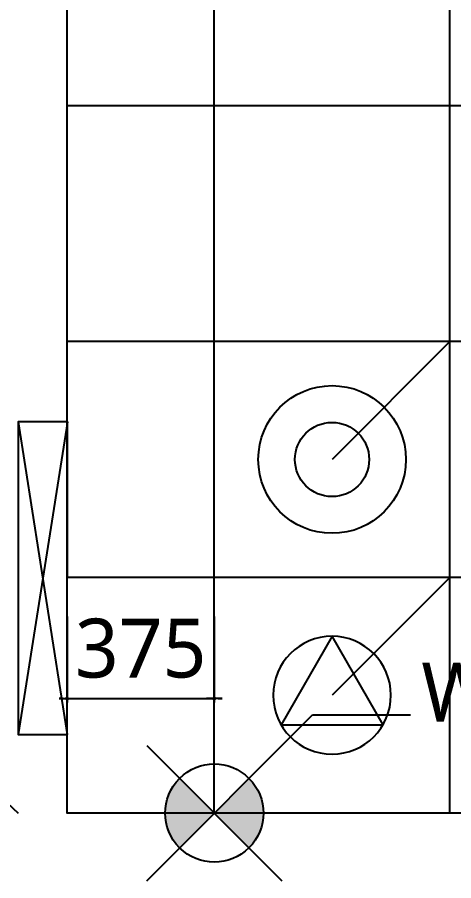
# Model space of a CAD drawing. Header units: millimetres. Extents: x 11242 to 497835, y 4200 to 105100.
# Drawn here: x 99773 to 100885, y 56153 to 58351 of the extents above; entities that cross this region are included whole.
import ezdxf
from ezdxf.enums import TextEntityAlignment as Align
from ezdxf.xclip import XClip

# ---------------------------------------------------------------- set-up
doc = ezdxf.new("R2010")
doc.units = ezdxf.units.MM
doc.header["$LTSCALE"] = 200
doc.header["$XCLIPFRAME"] = 0
doc.layers.get('DEFPOINTS').update_dxf_attribs({"color": 137})
for name, color, linetype in [('# LIGHT - LED', 6, 'Continuous'), ('# 방송설비', 7, 'Continuous'), ('CEIL-7', 7, 'Continuous'), ('CEIL-암면흡음텍스', 251, 'Continuous'), ('OPEN', 15, 'Continuous'), ('SYM', 6, 'Continuous'), ('도어표현', 4, 'Continuous')]:
    doc.layers.add(name, color=color, linetype=linetype)
doc.layers.add('Defpoint', color=137, linetype='Continuous', plot=False)
doc.styles.get("Standard").update_dxf_attribs({"font": 'malgun.ttf'})
doc.styles.add('맑은고딕', font='malgun.ttf')
doc.styles.add('스타일1', font='malgun.ttf')
doc.linetypes.add('WIREMESH2', pattern='A,5,-0.25,["X",Standard,S=1,R=0,X=-0.32,Y=-0.5],-0.25', length=5.5)
doc.dimstyles.new('GAUN-100', dxfattribs={"dimscale": 100, "dimtxt": 1.5, "dimasz": 1, "dimexe": 2, "dimexo": 3, "dimgap": 0.5, "dimtad": 1, "dimdec": 0, "dimzin": 1, "dimdsep": 46, "dimlunit": 6, "dimtxsty": '맑은고딕', "dimblk": 'CJDOT', "dimcen": 0.09, "dimdle": 1, "dimclrd": 256, "dimclre": 256, "dimclrt": 3, "dimadec": 0, "dimazin": 0, "dimtfac": 1, "dimtdec": 0, "dimtix": 1, "dimtmove": 2, "dimatfit": 3, "dimldrblk": 'CJDOT', "dimfxl": 1, "dimtolj": 1, "dimtzin": 1, "dimarcsym": 0})

# ---------------------------------------------------------------- blocks, each defined once
blk = doc.blocks.new('C24')
at = {"layer": '# LIGHT - LED', "linetype": 'Continuous'}
for radius in [125.3, 63]:
    blk.add_circle((-200, -200), radius, dxfattribs=at)
at = {"layer": 'Defpoint'}
blk.add_line((0, 0), (-200, -200), dxfattribs=at)
blk = doc.blocks.new('조명설비')
at = {"layer": '# LIGHT - LED', "xscale": 1.5, "yscale": 1.5, "zscale": 1.5}
blk.add_blockref('C24', (100875, -61275), dxfattribs=at)
blk = doc.blocks.new('TT22')
at = {"layer": '# 방송설비'}
blk.add_lwpolyline([(65, -37.5), (-65, -37.5), (0, 75), (65, -37.5)], close=True, dxfattribs=at)
blk.add_circle((0, 0), 75, dxfattribs=at)
at = {"layer": 'Defpoint'}
blk.add_line((-150, 150), (0, 0), dxfattribs=at)
blk = doc.blocks.new('A$Caf2ad70f')
at = {"layer": 'SYM', "xscale": -2, "yscale": 2, "zscale": 2}
blk.add_blockref('TT22', (100575, -62175), dxfattribs=at)
blk = doc.blocks.new('C-6x6_1f')
for p, q in [((-32947, -303023.4), (-32947, -292223.4)), ((-32347, -303023.4), (-32347, -292223.4)), ((-27547, -297023.4), (-34747, -297023.4)), ((-27547, -297623.4), (-34747, -297623.4)), ((-27547, -298223.4), (-34747, -298223.4)), ((-27547, -298823.4), (-34747, -298823.4))]:
    blk.add_line(p, q)
blk = doc.blocks.new('WP21')
at = {"layer": 'SYM'}
h = blk.add_hatch(color=6, dxfattribs=at)
edge = h.paths.add_edge_path()
edge.add_ellipse((0, 0), major_axis=(0, 2.5), ratio=1, start_angle=405, end_angle=495)
edge.add_line((-1.768, -1.768), (0, 0))
edge.add_line((0, 0), (-1.768, 1.768))
edge = h.paths.add_edge_path()
edge.add_ellipse((0, 0), major_axis=(0, 2.5), ratio=1, start_angle=225, end_angle=315)
edge.add_line((1.768, 1.768), (0, 0))
edge.add_line((0, 0), (1.768, -1.768))
at = {"layer": 'SYM', "color": 6}
for p, q in [((-3.444, -3.444), (5, 5)), ((5, 5), (10, 5)), ((-3.444, 3.444), (3.444, -3.444))]:
    blk.add_line(p, q, dxfattribs=at)
blk.add_ellipse((0, 0), major_axis=(0, 2.5), ratio=1, start_param=5.497787, end_param=11.780972, dxfattribs=at)
at = {"layer": 'SYM', "color": 3, "linetype": 'WIREMESH2', "style": '스타일1'}
blk.add_attdef('WP', text='', height=3, dxfattribs=at).set_placement((10.55, 5), align=Align.MIDDLE_LEFT)
blk = doc.blocks.new('CJDOT')
blk.add_line((-2, 0), (2, 0))
at = {"const_width": 0.5}
blk.add_lwpolyline([(-0.25, 0, 1), (0.25, 0, 1)], format="xyb", close=True, dxfattribs=at)
blk = doc.blocks.new('*D85')
at = {"layer": 'Defpoint', "lineweight": -2, "transparency": 16777216}
for p, q in [((99900, 56825), (99900, 56606.4)), ((100275, 56825), (100275, 56606.4)), ((99890, 56616.4), (99880, 56616.4)), ((99900, 56616.4), (100275, 56616.4)), ((100285, 56616.4), (100295, 56616.4))]:
    blk.add_line(p, q, dxfattribs=at)
at = {"layer": 'DEFPOINTS', "color": 0, "transparency": 16777216}
for p in [(99900, 56925), (100275, 56925), (100275, 56616.4)]:
    blk.add_point(p, dxfattribs=at)
at = {"layer": 'Defpoint', "lineweight": -2, "transparency": 16777216, "xscale": 10, "yscale": 10, "zscale": 10}
blk.add_blockref('CJDOT', (99900, 56616.4), dxfattribs=at)
at = {"layer": 'Defpoint', "lineweight": -2, "transparency": 16777216, "xscale": 10, "yscale": 10, "zscale": 10, "rotation": 180}
blk.add_blockref('CJDOT', (100275, 56616.4), dxfattribs=at)
at = {"layer": 'Defpoint', "transparency": 16777216, "insert": (100087.5, 56743.9), "char_height": 150, "attachment_point": 5, "style": '맑은고딕'}
blk.add_mtext('\\A1;375', dxfattribs=at)

msp = doc.modelspace()

# ---------------------------------------------------------------- linework, layer by layer
at = {"layer": 'OPEN'}
msp.add_line((97629, 58329), (99775, 56325), dxfattribs=at)
at = {"layer": '도어표현'}
for p, q in [((99900.6, 57320.5), (99775, 56525)), ((99775.6, 57320.5), (99900, 56525))]:
    msp.add_line(p, q, dxfattribs=at)
msp.add_lwpolyline([(99900, 56525), (99900.6, 57320.5), (99775.6, 57320.5), (99775, 56525)], close=True, dxfattribs=at)

# ---------------------------------------------------------------- next in the draw order: block references
msp.add_blockref('조명설비', (0, 118800))

# ---------------------------------------------------------------- next in the draw order: linework, layer by layer
at = {"layer": 'CEIL-7'}
msp.add_lwpolyline([(99900, 61525), (102450, 61525), (102450, 56325), (99900, 56325)], close=True, dxfattribs=at)

# ---------------------------------------------------------------- next in the draw order: block references
msp.add_blockref('A$Caf2ad70f', (0, 118800))
at = {"layer": 'CEIL-암면흡음텍스'}
ref = msp.add_blockref('C-6x6_1f', (133222, 355148.4), dxfattribs=at)
XClip(ref).set_block_clipping_path([(-33321.9791048046, -298823.4499304557), (-30771.9791048046, -293623.4499304559)])
at = {"layer": 'SYM', "linetype": 'WIREMESH2'}
ref = msp.add_blockref('WP21', (100275, 56325), dxfattribs=dict(at, xscale=50, yscale=50, zscale=50))
ref.add_attrib('WP', 'WP1', dxfattribs={"color": 3, "linetype": 'WIREMESH2', "height": 150, "style": '스타일1'}).set_placement((100802.5, 56512.5), align=Align.BOTTOM_LEFT)

# ---------------------------------------------------------------- next in the draw order: dimensions: what is measured, and where the dimension line sits
at = {"layer": 'Defpoint'}
dim = msp.add_linear_dim(base=(100275, 56616.4), p1=(99900, 56925), p2=(100275, 56925), dimstyle='GAUN-100', override={"dimasz": 0.1, "dimexe": 0.1, "dimexo": 1, "dimdle": 0.1, "dimclrt": 256}, dxfattribs=at)
dim.commit()
dim.dimension.update_dxf_attribs({"geometry": '*D85', "text_midpoint": (100087.5, 56743.9)})

doc.saveas('drawing.dxf')
